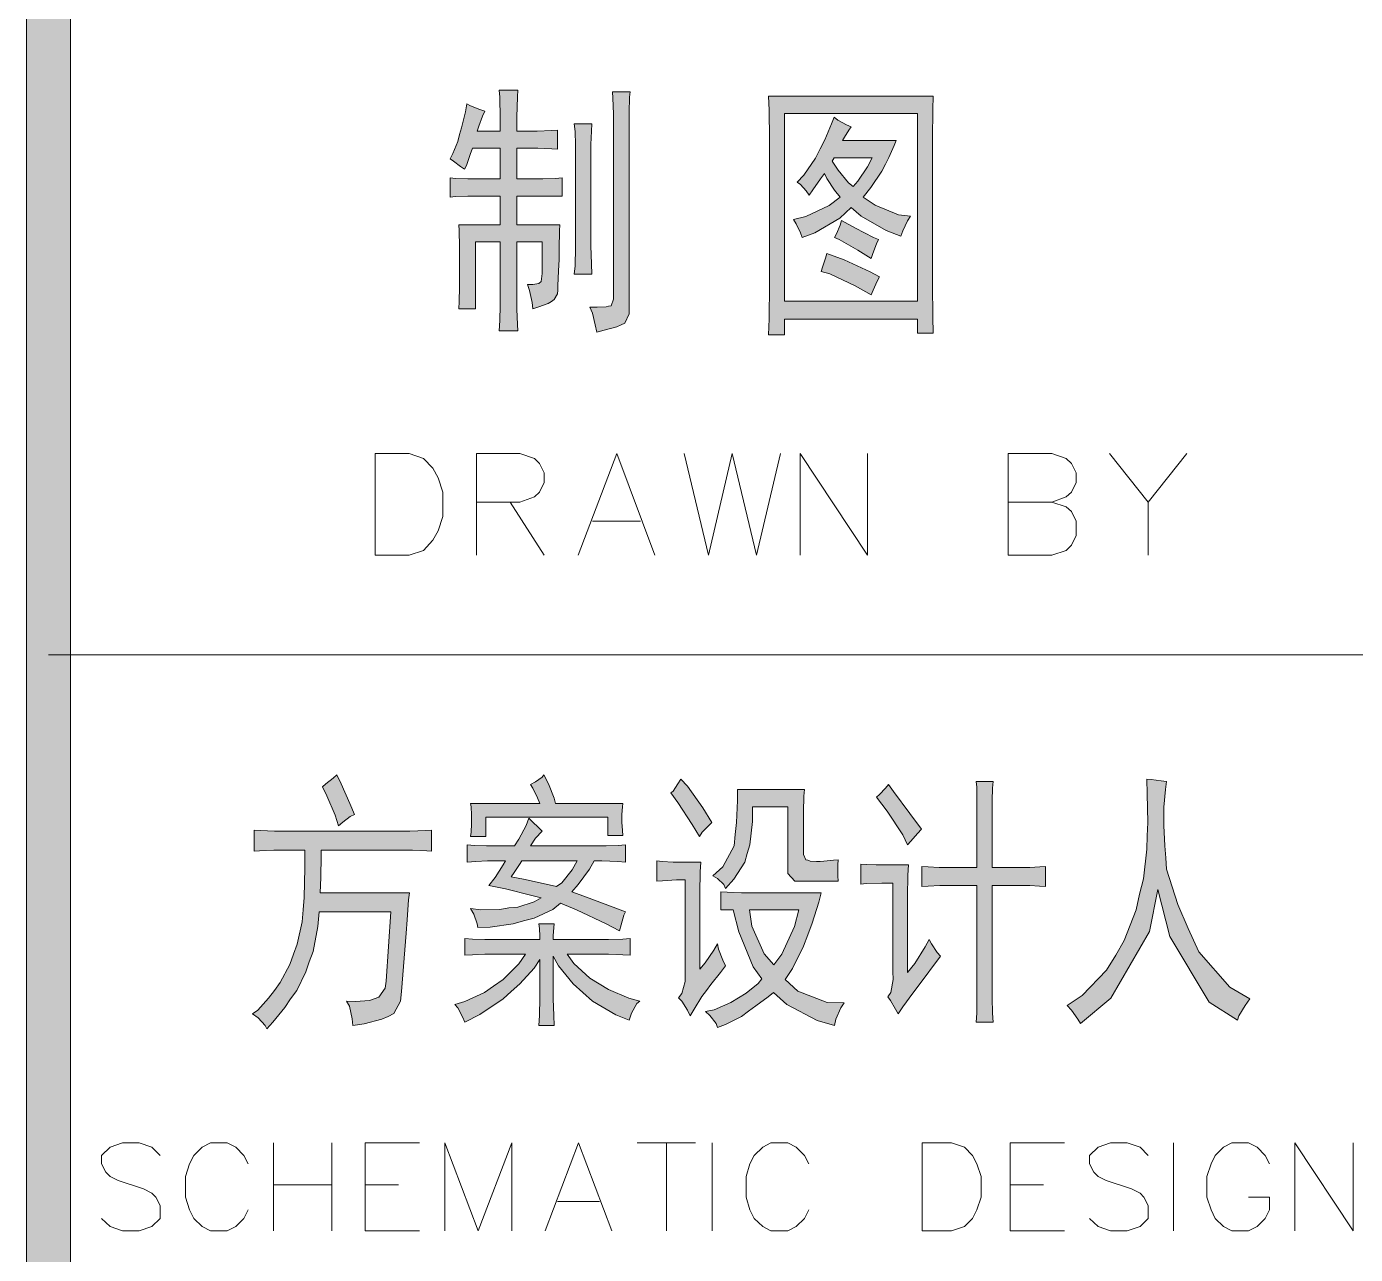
# Model space of a CAD drawing. Header units: millimetres. Extents: x 568 to 3948041, y -25191 to 63890.
# Drawn here: x 3939001 to 3941116, y -8499 to -6546 of the extents above; entities that cross this region are included whole.
import ezdxf

# ---------------------------------------------------------------- set-up
doc = ezdxf.new("R2010")
doc.units = ezdxf.units.MM

msp = doc.modelspace()

# ---------------------------------------------------------------- hatches: boundary and pattern name
h = msp.add_hatch(color=0)
h.dxf.hatch_style = 2
h.paths.add_polyline_path([(3939071.1, -23691.5), (3939001.2, -23691.5), (3939001.2, 62389.8), (3939071.1, 62389.8)])
h = msp.add_hatch(color=0)
h.dxf.hatch_style = 2
h.paths.add_polyline_path([(3939730.6, -6679.9), (3939726.8, -6688.3), (3939720.7, -6704.2), (3939718.4, -6711.8), (3939754.9, -6711.8), (3939754.9, -6691.3), (3939754.1, -6657.9), (3939753.4, -6646.5), (3939783, -6646.5), (3939782.3, -6657.1), (3939781.5, -6689.8), (3939781.5, -6711.8), (3939800.5, -6711.8), (3939813.4, -6711.8), (3939836.2, -6711.1), (3939846.1, -6710.3), (3939846.1, -6740.7), (3939837, -6739.9), (3939814.9, -6739.2), (3939802, -6739.2), (3939781.5, -6739.2), (3939781.5, -6787.8), (3939813.4, -6787.8), (3939822.5, -6787.8), (3939843, -6787), (3939853.7, -6786.3), (3939853.7, -6815.1), (3939781.5, -6815.1), (3939781.5, -6860.7), (3939849.9, -6860.7), (3939849.1, -6870.6), (3939848.4, -6898.7), (3939848.4, -6916.2), (3939847.6, -6934.4), (3939846.8, -6958), (3939846.8, -6964.8), (3939846.1, -6970.9), (3939840.8, -6980), (3939836.2, -6983), (3939830.9, -6986.1), (3939816.4, -6991.4), (3939806.6, -6994.4), (3939805.8, -6984.6), (3939801.3, -6965.6), (3939798.2, -6955.7), (3939806.6, -6955.7), (3939816.4, -6954.2), (3939820.2, -6951.1), (3939821.8, -6938.2), (3939821.8, -6926.8), (3939821.8, -6888.1), (3939781.5, -6888.1), (3939781.5, -6980.8), (3939781.5, -6995.2), (3939782.3, -7019.5), (3939783, -7029.4), (3939753.4, -7029.4), (3939754.1, -7013.4), (3939754.9, -6989.1), (3939754.9, -6980.8), (3939754.9, -6888.1), (3939715.4, -6888.1), (3939715.4, -6994.4), (3939688.8, -6994.4), (3939689.6, -6983), (3939690.3, -6960.3), (3939690.3, -6948.9), (3939690.3, -6911.6), (3939690.3, -6895.7), (3939689.6, -6869.8), (3939688.8, -6860.7), (3939754.9, -6860.7), (3939754.9, -6815.1), (3939714.6, -6815.1), (3939703.2, -6815.1), (3939683.5, -6815.9), (3939675.1, -6816.7), (3939675.1, -6786.3), (3939683.5, -6787), (3939703.2, -6787.8), (3939714.6, -6787.8), (3939754.9, -6787.8), (3939754.9, -6739.2), (3939710.8, -6739.2), (3939707, -6749), (3939701, -6766.5), (3939697.9, -6772.6), (3939691.8, -6768), (3939680.5, -6759.7), (3939675.1, -6755.9), (3939679.7, -6747.5), (3939687.3, -6728.5), (3939690.3, -6717.1), (3939693.4, -6706.5), (3939699.4, -6681.4), (3939701.7, -6668.5), (3939707.8, -6671.5), (3939722.2, -6677.6)])
h = msp.add_hatch(color=0)
h.dxf.hatch_style = 2
h.paths.add_polyline_path([(3939961.6, -6649.5), (3939960.8, -6657.9), (3939960, -6682.2), (3939960, -6698.9), (3939960, -6990.6), (3939960, -7002.8), (3939953.2, -7017.2), (3939947.1, -7020.3), (3939940.3, -7023.3), (3939920.5, -7028.6), (3939908.4, -7031.7), (3939906.1, -7020.3), (3939901.5, -7001.3), (3939897.7, -6992.2), (3939909.1, -6992.2), (3939923.6, -6991.4), (3939927.4, -6990.6), (3939931.2, -6989.9), (3939935, -6979.2), (3939935, -6968.6), (3939935, -6698.9), (3939935, -6684.5), (3939934.2, -6659.4), (3939933.4, -6649.5)])
h = msp.add_hatch(color=0)
h.paths.add_polyline_path([(3940444, -6656.3), (3940443.2, -6677.6), (3940442.5, -6724), (3940442.5, -6749), (3940442.5, -6929.9), (3940442.5, -6956.5), (3940443.2, -7007.4), (3940444, -7033.2), (3940418.9, -7033.2), (3940418.9, -7011.2), (3940207, -7011.2), (3940207, -7036.2), (3940181.9, -7036.2), (3940182.6, -7010.4), (3940183.4, -6956.5), (3940183.4, -6928.3), (3940183.4, -6749), (3940183.4, -6724.7), (3940182.6, -6678.4), (3940181.9, -6656.3)])
h.paths.add_polyline_path([(3940418.9, -6982.3), (3940418.9, -6683.7), (3940207, -6683.7), (3940207, -6982.3)])
h = msp.add_hatch(color=0)
h.dxf.hatch_style = 2
h.paths.add_polyline_path([(3939900.8, -6700.4), (3939900, -6711.8), (3939899.3, -6733.1), (3939899.3, -6742.2), (3939899.3, -6882.8), (3939899.3, -6894.2), (3939900, -6923), (3939900.8, -6939.7), (3939872.7, -6939.7), (3939874.2, -6926.1), (3939874.9, -6897.2), (3939874.9, -6882.8), (3939874.9, -6742.2), (3939874.9, -6733.8), (3939874.2, -6712.6), (3939872.7, -6700.4)])
h = msp.add_hatch(color=0)
h.paths.add_polyline_path([(3940313.3, -6705), (3940309.5, -6710.3), (3940302.7, -6721.7), (3940299.6, -6727), (3940384.7, -6727), (3940381.7, -6734.6), (3940373.3, -6753.6), (3940368, -6764.2), (3940361.9, -6775.6), (3940344.5, -6801.5), (3940332.3, -6816.7), (3940351.3, -6829.6), (3940388.5, -6844.8), (3940407.5, -6847), (3940403, -6854.6), (3940395.4, -6870.6), (3940392.3, -6879), (3940368.8, -6869.8), (3940329.3, -6847), (3940313.3, -6833.4), (3940295.1, -6850.1), (3940255.6, -6873.6), (3940235.1, -6881.2), (3940232.8, -6873.6), (3940226, -6859.2), (3940221.4, -6852.4), (3940241.1, -6847.8), (3940278.4, -6830.3), (3940295.9, -6816.7), (3940286.7, -6806), (3940274.6, -6787), (3940270.8, -6779.4), (3940264.7, -6787.8), (3940252.5, -6805.3), (3940246.5, -6813.6), (3940241.9, -6806.8), (3940232.8, -6796.9), (3940227.5, -6793.1), (3940238.1, -6781.7), (3940256.3, -6755.1), (3940263.9, -6739.9), (3940271.5, -6725.5), (3940282.2, -6700.4), (3940286, -6689.8), (3940292.1, -6694.3), (3940305.7, -6701.9)])
h.paths.add_polyline_path([(3940282.9, -6759.7), (3940292.8, -6774.1), (3940308.8, -6793.9), (3940316.4, -6799.9), (3940324, -6791.6), (3940339.2, -6768.8), (3940346.8, -6754.4), (3940286, -6754.4)])
h = msp.add_hatch(color=0)
h.dxf.hatch_style = 2
h.paths.add_polyline_path([(3940298.1, -6853.9), (3940320.2, -6866), (3940349, -6881.2), (3940356.6, -6884.3), (3940353.6, -6891.1), (3940347.5, -6906.3), (3940345.2, -6914.7), (3940324, -6901), (3940294.3, -6884.3), (3940286.7, -6881.2), (3940289.8, -6875.2), (3940295.9, -6861.5)])
h = msp.add_hatch(color=0)
h.dxf.hatch_style = 2
h.paths.add_polyline_path([(3940274.6, -6906.3), (3940301.9, -6916.9), (3940343.7, -6935.9), (3940358.2, -6943.5), (3940354.4, -6950.4), (3940348.3, -6964.8), (3940345.2, -6972.4), (3940319.4, -6958), (3940279.1, -6939), (3940265.5, -6935.2), (3940267.7, -6928.3), (3940272.3, -6913.9)])
h = msp.add_hatch(color=0)
h.dxf.hatch_style = 2
h.paths.add_polyline_path([(3939497.4, -7817.2), (3939492, -7800.5), (3939479.1, -7769.4), (3939472.3, -7754.9), (3939477.6, -7750.4), (3939489, -7741.3), (3939495.1, -7736), (3939501.9, -7750.4), (3939515.6, -7781.5), (3939523.2, -7799), (3939516.3, -7802.1), (3939504.2, -7811.2)])
h = msp.add_hatch(color=0)
h.dxf.hatch_style = 2
h.paths.add_polyline_path([(3939824, -7736), (3939831.6, -7750.4), (3939840.8, -7773.2), (3939843, -7781.5), (3939950.2, -7781.5), (3939949.4, -7786.9), (3939948.6, -7799), (3939948.6, -7805.1), (3939948.6, -7811.2), (3939949.4, -7824.8), (3939950.2, -7832.4), (3939925.9, -7832.4), (3939925.9, -7803.6), (3939732.1, -7803.6), (3939732.1, -7834), (3939707.8, -7834), (3939708.6, -7827.1), (3939709.3, -7814.2), (3939709.3, -7807.4), (3939709.3, -7799.8), (3939708.6, -7786.9), (3939707.8, -7781.5), (3939818, -7781.5), (3939814.2, -7772.4), (3939806.6, -7757.2), (3939802.8, -7751.2), (3939811.1, -7747.4), (3939821.8, -7739.8)])
h = msp.add_hatch(color=0)
h.dxf.hatch_style = 2
h.paths.add_polyline_path([(3940042.1, -7742.8), (3940052.7, -7754.2), (3940077, -7788.4), (3940091.5, -7811.9), (3940086.9, -7816.5), (3940076.3, -7827.1), (3940071.7, -7834), (3940060.3, -7815), (3940037.5, -7780), (3940026.1, -7764.8), (3940029.9, -7761.8), (3940037.5, -7750.4)])
h = msp.add_hatch(color=0)
h.dxf.hatch_style = 2
h.paths.add_polyline_path([(3940235.1, -7905.4), (3940223.7, -7905.4), (3940212.3, -7893.2), (3940212.3, -7881.8), (3940212.3, -7786.9), (3940156.1, -7786.9), (3940156.1, -7810.4), (3940152.3, -7847.6), (3940147.7, -7861.3), (3940143.9, -7875), (3940126.4, -7902.3), (3940113.5, -7916.8), (3940110.5, -7910.7), (3940100.6, -7900.8), (3940093, -7897), (3940109, -7882.6), (3940127.2, -7849.2), (3940128.7, -7830.9), (3940131, -7811.9), (3940132.5, -7777), (3940132.5, -7759.5), (3940238.9, -7759.5), (3940238.1, -7770.1), (3940237.3, -7795.2), (3940237.3, -7810.4), (3940237.3, -7856), (3940237.3, -7862.8), (3940241.1, -7871.2), (3940244.2, -7872), (3940248, -7873.5), (3940257.9, -7874.2), (3940263.9, -7874.2), (3940270, -7873.5), (3940285.2, -7872), (3940292.8, -7871.2), (3940292.1, -7879.5), (3940292.1, -7897), (3940292.8, -7905.4)])
h = msp.add_hatch(color=0)
h.dxf.hatch_style = 2
h.paths.add_polyline_path([(3940372.6, -7751.2), (3940380.9, -7762.5), (3940406.8, -7797.5), (3940425, -7822.6), (3940418.9, -7829.4), (3940408.3, -7841.6), (3940403, -7847.6), (3940395.4, -7831.7), (3940370.3, -7793.7), (3940353.6, -7771.7), (3940358.2, -7767.1), (3940368, -7757.2)])
h = msp.add_hatch(color=0)
h.dxf.hatch_style = 2
h.paths.add_polyline_path([(3940513.1, -7883.3), (3940513.1, -7799), (3940513.1, -7781.5), (3940513.1, -7755.7), (3940512.4, -7746.6), (3940539, -7746.6), (3940538.2, -7757.2), (3940537.5, -7777), (3940537.5, -7785.3), (3940537.5, -7883.3), (3940589.9, -7883.3), (3940597.5, -7883.3), (3940613.4, -7882.6), (3940622.5, -7881.8), (3940622.5, -7913.7), (3940612.7, -7913), (3940597.5, -7912.2), (3940590.6, -7912.2), (3940537.5, -7912.2), (3940537.5, -8080.9), (3940537.5, -8090.8), (3940538.2, -8115.1), (3940539, -8129.5), (3940512.4, -8129.5), (3940513.1, -8115.1), (3940513.1, -8091.5), (3940513.1, -8082.4), (3940513.1, -7912.2), (3940463.8, -7912.2), (3940454.6, -7912.2), (3940435.6, -7913), (3940425.8, -7913.7), (3940425.8, -7881.8), (3940435.6, -7882.6), (3940453.1, -7883.3), (3940461.5, -7883.3)])
h = msp.add_hatch(color=0)
h.dxf.hatch_style = 2
h.paths.add_polyline_path([(3940656.7, -8102.9), (3940681, -8087), (3940719.8, -8046.7), (3940734.2, -8023.1), (3940747.9, -7999.6), (3940766.9, -7951), (3940772.2, -7925.9), (3940778.3, -7901.6), (3940783.6, -7854.5), (3940784.4, -7833.2), (3940785.1, -7811.9), (3940784.4, -7766.3), (3940783.6, -7742.8), (3940790.4, -7743.6), (3940806.4, -7745.8), (3940814.8, -7746.6), (3940813.2, -7759.5), (3940811, -7787.6), (3940811, -7802.1), (3940811, -7816.5), (3940812.5, -7849.2), (3940814, -7868.2), (3940814.8, -7886.4), (3940833, -7942.6), (3940849.7, -7980.6), (3940866.4, -8017.8), (3940915.8, -8074), (3940947.7, -8092.3), (3940940.1, -8102.9), (3940930.2, -8119.6), (3940928, -8126.5), (3940883.1, -8097.6), (3940820.1, -7993.5), (3940801.1, -7918.3), (3940788.2, -7985.2), (3940726.6, -8091.5), (3940678, -8131.8), (3940674.2, -8124.9), (3940663.6, -8110.5)])
h = msp.add_hatch(color=0)
h.paths.add_polyline_path([(3939821.8, -7825.6), (3939811.1, -7837), (3939802.8, -7849.2), (3939916, -7849.2), (3939923.6, -7849.2), (3939942.6, -7848.4), (3939954, -7847.6), (3939954, -7875), (3939941.8, -7874.2), (3939916.7, -7872.7), (3939904.6, -7872.7), (3939897, -7886.4), (3939878.7, -7910.7), (3939868.9, -7922.1), (3939887.9, -7928.9), (3939930.4, -7944.9), (3939954, -7954), (3939951.7, -7959.3), (3939947.1, -7974.5), (3939944.8, -7984.4), (3939923.6, -7973), (3939876.5, -7951), (3939850.6, -7940.3), (3939838.5, -7950.2), (3939808.9, -7963.9), (3939792.1, -7968.4), (3939775.4, -7973), (3939739, -7978.3), (3939719.2, -7979.1), (3939718.4, -7973), (3939713.1, -7957.8), (3939707.8, -7948.7), (3939723.8, -7951), (3939754.1, -7950.2), (3939768.6, -7947.9), (3939783, -7946.4), (3939808.9, -7938), (3939820.2, -7932), (3939805.1, -7928.2), (3939763.3, -7917.5), (3939736.7, -7912.2), (3939746.6, -7899.3), (3939759.5, -7879.5), (3939763.3, -7872.7), (3939739.7, -7872.7), (3939734.4, -7872.7), (3939716.2, -7874.2), (3939702.5, -7875), (3939702.5, -7847.6), (3939713.9, -7848.4), (3939732.9, -7849.2), (3939739.7, -7849.2), (3939777.7, -7849.2), (3939784.5, -7838.5), (3939795.9, -7816.5), (3939800.5, -7805.1)])
h.paths.add_polyline_path([(3939772.4, -7898.5), (3939792.1, -7902.3), (3939827.8, -7909.9), (3939844.6, -7913.7), (3939852.9, -7907.7), (3939869.6, -7887.1), (3939877.2, -7872.7), (3939789.1, -7872.7), (3939785.3, -7878.8), (3939776.9, -7891.7)])
h = msp.add_hatch(color=0)
h.dxf.hatch_style = 2
h.paths.add_polyline_path([(3939363.6, -7824.1), (3939373.5, -7824.8), (3939395.5, -7825.6), (3939407.7, -7825.6), (3939596.1, -7825.6), (3939611.3, -7825.6), (3939636.4, -7824.8), (3939645.5, -7824.1), (3939645.5, -7857.5), (3939637.9, -7856.8), (3939615.1, -7856), (3939599.9, -7856), (3939470, -7856), (3939470, -7865.1), (3939469.2, -7899.3), (3939468.5, -7923.6), (3939610.6, -7923.6), (3939609, -7935), (3939606.8, -7966.9), (3939605.2, -7988.2), (3939597.6, -8080.9), (3939596.1, -8096.1), (3939585.5, -8115.8), (3939576.4, -8120.4), (3939566.5, -8124.9), (3939538.4, -8132.5), (3939520.1, -8134.8), (3939519.4, -8124.2), (3939514.8, -8104.4), (3939510.3, -8096.1), (3939524.7, -8096.8), (3939546.7, -8095.3), (3939554.3, -8092.3), (3939561.9, -8090), (3939571.8, -8075.6), (3939573.3, -8064.2), (3939580.9, -7954), (3939467, -7954), (3939464.7, -7977.6), (3939457.1, -8017.1), (3939451, -8033.8), (3939445.7, -8049.7), (3939431.3, -8079.4), (3939421.4, -8092.3), (3939412.3, -8106), (3939393.3, -8129.5), (3939383.4, -8140.1), (3939381.1, -8134.8), (3939369.7, -8122.7), (3939360.6, -8116.6), (3939369, -8110.5), (3939386.4, -8091.5), (3939395.5, -8079.4), (3939404.7, -8066.4), (3939419.9, -8037.6), (3939425.9, -8021.6), (3939432, -8005.7), (3939439.6, -7970), (3939441.1, -7951), (3939442.7, -7931.2), (3939444.2, -7884.1), (3939444.2, -7856), (3939409.2, -7856), (3939394.8, -7856), (3939372, -7856.8), (3939363.6, -7857.5)])
h = msp.add_hatch(color=0)
h.dxf.hatch_style = 2
h.paths.add_polyline_path([(3940074, -7875), (3940073.2, -7890.2), (3940072.5, -7923.6), (3940072.5, -7942.6), (3940072.5, -8045.2), (3940080.8, -8035.3), (3940094.5, -8014.8), (3940100.6, -8004.9), (3940102.1, -8013.3), (3940109, -8030.7), (3940113.5, -8039.9), (3940105.2, -8050.5), (3940090, -8069.5), (3940083.1, -8079.4), (3940075.5, -8088.5), (3940063.4, -8109), (3940057.3, -8119.6), (3940052.7, -8110.5), (3940043.6, -8096.1), (3940038.3, -8090.8), (3940043.6, -8083.9), (3940048.9, -8064.9), (3940048.9, -8052), (3940048.9, -7903.1), (3940035.3, -7903.1), (3940013.2, -7904.6), (3940004.1, -7905.4), (3940004.1, -7872.7), (3940012.5, -7874.2), (3940029.9, -7875), (3940038.3, -7875)])
h = msp.add_hatch(color=0)
h.dxf.hatch_style = 2
h.paths.add_polyline_path([(3940404.5, -7879.5), (3940403.7, -7895.5), (3940403, -7929.7), (3940403, -7947.2), (3940403, -8050.5), (3940414.4, -8036.1), (3940431.1, -8009.5), (3940437.2, -7998.1), (3940441, -8004.9), (3940450.1, -8018.6), (3940455.4, -8024.7), (3940419.7, -8072.5), (3940411.3, -8083.2), (3940395.4, -8105.2), (3940387.8, -8116.6), (3940384, -8109), (3940375.6, -8095.3), (3940371.8, -8089.2), (3940376.4, -8082.4), (3940380.2, -8061.9), (3940379.4, -8049), (3940379.4, -7908.4), (3940361.9, -7908.4), (3940336.9, -7909.2), (3940328.5, -7909.9), (3940328.5, -7878), (3940338.4, -7878.8), (3940352.8, -7879.5), (3940356.6, -7879.5)])
h = msp.add_hatch(color=0)
h.paths.add_polyline_path([(3940105.9, -7922.1), (3940115.8, -7922.9), (3940138.6, -7923.6), (3940151.5, -7923.6), (3940265.5, -7923.6), (3940261.7, -7938.8), (3940251, -7972.2), (3940244.2, -7990.5), (3940237.3, -8008.7), (3940219.9, -8044.4), (3940208.5, -8061.9), (3940228.2, -8080.1), (3940275.3, -8098.4), (3940301.9, -8099.1), (3940296.6, -8106.7), (3940289, -8124.9), (3940286.7, -8134.8), (3940259.4, -8127.2), (3940210.8, -8101.4), (3940189.5, -8082.4), (3940181.1, -8089.2), (3940161.4, -8103.7), (3940150, -8112), (3940138.6, -8120.4), (3940113.5, -8133.3), (3940100.6, -8137.9), (3940098.3, -8131.8), (3940088.4, -8118.9), (3940081.6, -8112.8), (3940095.3, -8109.8), (3940121.9, -8098.4), (3940134, -8090.8), (3940146.2, -8083.2), (3940165.2, -8068), (3940171.3, -8060.4), (3940157.6, -8041.4), (3940134.8, -7985.9), (3940125.7, -7951), (3940105.9, -7951)])
h.paths.add_polyline_path([(3940190.2, -8038.3), (3940203.2, -8021.6), (3940222.9, -7977.6), (3940229.8, -7951), (3940151.5, -7951), (3940155.3, -7976.8), (3940175.1, -8020.9)])
h = msp.add_hatch(color=0)
h.dxf.hatch_style = 2
h.paths.add_polyline_path([(3939818, -7998.1), (3939818, -7992.8), (3939817.2, -7980.6), (3939816.4, -7973), (3939840.8, -7973), (3939840, -7979.1), (3939839.2, -7992), (3939839.2, -7998.1), (3939916, -7998.1), (3939927.4, -7998.1), (3939950.2, -7997.3), (3939961.6, -7996.6), (3939961.6, -8023.1), (3939950.2, -8022.4), (3939927.4, -8021.6), (3939916, -8021.6), (3939861.3, -8021.6), (3939871.9, -8036.1), (3939897.7, -8059.6), (3939912.2, -8068.7), (3939927.4, -8077.8), (3939959.3, -8091.5), (3939976.8, -8096.1), (3939972.2, -8099.9), (3939963.8, -8115.1), (3939960, -8126.5), (3939938.8, -8118.1), (3939901.5, -8096.1), (3939886.3, -8082.4), (3939871.1, -8068.7), (3939847.6, -8039.9), (3939839.2, -8024.7), (3939839.2, -8082.4), (3939839.2, -8092.3), (3939840, -8118.9), (3939840.8, -8134.8), (3939816.4, -8134.8), (3939817.2, -8118.9), (3939818, -8090.8), (3939818, -8079.4), (3939818, -8030), (3939808.9, -8043.7), (3939786.1, -8068.7), (3939772.4, -8080.9), (3939759.5, -8092.3), (3939722.2, -8117.4), (3939698.7, -8129.5), (3939694.9, -8121.2), (3939687.3, -8106.7), (3939682.7, -8101.4), (3939698.7, -8096.8), (3939729.8, -8082.4), (3939744.3, -8072.5), (3939759.5, -8061.9), (3939784.5, -8036.8), (3939795.2, -8021.6), (3939738.2, -8021.6), (3939730.6, -8021.6), (3939710.8, -8022.4), (3939698.7, -8023.1), (3939698.7, -7996.6), (3939710.8, -7997.3), (3939730.6, -7998.1), (3939738.2, -7998.1)])

# ---------------------------------------------------------------- linework, layer by layer
at = {"color": 0, "lineweight": 0}
for points in [[(3939071.1, -23691.5), (3939001.2, -23691.5), (3939001.2, 62389.8), (3939071.1, 62389.8)], [(3939730.6, -6679.9), (3939726.8, -6688.3), (3939720.7, -6704.2), (3939718.4, -6711.8), (3939754.9, -6711.8), (3939754.9, -6691.3), (3939754.1, -6657.9), (3939753.4, -6646.5), (3939783, -6646.5), (3939782.3, -6657.1), (3939781.5, -6689.8), (3939781.5, -6711.8), (3939800.5, -6711.8), (3939813.4, -6711.8), (3939836.2, -6711.1), (3939846.1, -6710.3), (3939846.1, -6740.7), (3939837, -6739.9), (3939814.9, -6739.2), (3939802, -6739.2), (3939781.5, -6739.2), (3939781.5, -6787.8), (3939813.4, -6787.8), (3939822.5, -6787.8), (3939843, -6787), (3939853.7, -6786.3), (3939853.7, -6815.1), (3939781.5, -6815.1), (3939781.5, -6860.7), (3939849.9, -6860.7), (3939849.1, -6870.6), (3939848.4, -6898.7), (3939848.4, -6916.2), (3939847.6, -6934.4), (3939846.8, -6958), (3939846.8, -6964.8), (3939846.1, -6970.9), (3939840.8, -6980), (3939836.2, -6983), (3939830.9, -6986.1), (3939816.4, -6991.4), (3939806.6, -6994.4), (3939805.8, -6984.6), (3939801.3, -6965.6), (3939798.2, -6955.7), (3939806.6, -6955.7), (3939816.4, -6954.2), (3939820.2, -6951.1), (3939821.8, -6938.2), (3939821.8, -6926.8), (3939821.8, -6888.1), (3939781.5, -6888.1), (3939781.5, -6980.8), (3939781.5, -6995.2), (3939782.3, -7019.5), (3939783, -7029.4), (3939753.4, -7029.4), (3939754.1, -7013.4), (3939754.9, -6989.1), (3939754.9, -6980.8), (3939754.9, -6888.1), (3939715.4, -6888.1), (3939715.4, -6994.4), (3939688.8, -6994.4), (3939689.6, -6983), (3939690.3, -6960.3), (3939690.3, -6948.9), (3939690.3, -6911.6), (3939690.3, -6895.7), (3939689.6, -6869.8), (3939688.8, -6860.7), (3939754.9, -6860.7), (3939754.9, -6815.1), (3939714.6, -6815.1), (3939703.2, -6815.1), (3939683.5, -6815.9), (3939675.1, -6816.7), (3939675.1, -6786.3), (3939683.5, -6787), (3939703.2, -6787.8), (3939714.6, -6787.8), (3939754.9, -6787.8), (3939754.9, -6739.2), (3939710.8, -6739.2), (3939707, -6749), (3939701, -6766.5), (3939697.9, -6772.6), (3939691.8, -6768), (3939680.5, -6759.7), (3939675.1, -6755.9), (3939679.7, -6747.5), (3939687.3, -6728.5), (3939690.3, -6717.1), (3939693.4, -6706.5), (3939699.4, -6681.4), (3939701.7, -6668.5), (3939707.8, -6671.5), (3939722.2, -6677.6)], [(3939961.6, -6649.5), (3939960.8, -6657.9), (3939960, -6682.2), (3939960, -6698.9), (3939960, -6990.6), (3939960, -7002.8), (3939953.2, -7017.2), (3939947.1, -7020.3), (3939940.3, -7023.3), (3939920.5, -7028.6), (3939908.4, -7031.7), (3939906.1, -7020.3), (3939901.5, -7001.3), (3939897.7, -6992.2), (3939909.1, -6992.2), (3939923.6, -6991.4), (3939927.4, -6990.6), (3939931.2, -6989.9), (3939935, -6979.2), (3939935, -6968.6), (3939935, -6698.9), (3939935, -6684.5), (3939934.2, -6659.4), (3939933.4, -6649.5)], [(3940444, -6656.3), (3940443.2, -6677.6), (3940442.5, -6724), (3940442.5, -6749), (3940442.5, -6929.9), (3940442.5, -6956.5), (3940443.2, -7007.4), (3940444, -7033.2), (3940418.9, -7033.2), (3940418.9, -7011.2), (3940207, -7011.2), (3940207, -7036.2), (3940181.9, -7036.2), (3940182.6, -7010.4), (3940183.4, -6956.5), (3940183.4, -6928.3), (3940183.4, -6749), (3940183.4, -6724.7), (3940182.6, -6678.4), (3940181.9, -6656.3)], [(3939900.8, -6700.4), (3939900, -6711.8), (3939899.3, -6733.1), (3939899.3, -6742.2), (3939899.3, -6882.8), (3939899.3, -6894.2), (3939900, -6923), (3939900.8, -6939.7), (3939872.7, -6939.7), (3939874.2, -6926.1), (3939874.9, -6897.2), (3939874.9, -6882.8), (3939874.9, -6742.2), (3939874.9, -6733.8), (3939874.2, -6712.6), (3939872.7, -6700.4)], [(3940418.9, -6982.3), (3940418.9, -6683.7), (3940207, -6683.7), (3940207, -6982.3)], [(3940313.3, -6705), (3940309.5, -6710.3), (3940302.7, -6721.7), (3940299.6, -6727), (3940384.7, -6727), (3940381.7, -6734.6), (3940373.3, -6753.6), (3940368, -6764.2), (3940361.9, -6775.6), (3940344.5, -6801.5), (3940332.3, -6816.7), (3940351.3, -6829.6), (3940388.5, -6844.8), (3940407.5, -6847), (3940403, -6854.6), (3940395.4, -6870.6), (3940392.3, -6879), (3940368.8, -6869.8), (3940329.3, -6847), (3940313.3, -6833.4), (3940295.1, -6850.1), (3940255.6, -6873.6), (3940235.1, -6881.2), (3940232.8, -6873.6), (3940226, -6859.2), (3940221.4, -6852.4), (3940241.1, -6847.8), (3940278.4, -6830.3), (3940295.9, -6816.7), (3940286.7, -6806), (3940274.6, -6787), (3940270.8, -6779.4), (3940264.7, -6787.8), (3940252.5, -6805.3), (3940246.5, -6813.6), (3940241.9, -6806.8), (3940232.8, -6796.9), (3940227.5, -6793.1), (3940238.1, -6781.7), (3940256.3, -6755.1), (3940263.9, -6739.9), (3940271.5, -6725.5), (3940282.2, -6700.4), (3940286, -6689.8), (3940292.1, -6694.3), (3940305.7, -6701.9)], [(3940282.9, -6759.7), (3940292.8, -6774.1), (3940308.8, -6793.9), (3940316.4, -6799.9), (3940324, -6791.6), (3940339.2, -6768.8), (3940346.8, -6754.4), (3940286, -6754.4)], [(3940298.1, -6853.9), (3940320.2, -6866), (3940349, -6881.2), (3940356.6, -6884.3), (3940353.6, -6891.1), (3940347.5, -6906.3), (3940345.2, -6914.7), (3940324, -6901), (3940294.3, -6884.3), (3940286.7, -6881.2), (3940289.8, -6875.2), (3940295.9, -6861.5)], [(3940274.6, -6906.3), (3940301.9, -6916.9), (3940343.7, -6935.9), (3940358.2, -6943.5), (3940354.4, -6950.4), (3940348.3, -6964.8), (3940345.2, -6972.4), (3940319.4, -6958), (3940279.1, -6939), (3940265.5, -6935.2), (3940267.7, -6928.3), (3940272.3, -6913.9)], [(3939555.9, -7386.5), (3939555.9, -7224.6), (3939609.8, -7224.6), (3939632.6, -7233), (3939647.8, -7248.2), (3939656.1, -7263.4), (3939663.7, -7286.2), (3939663.7, -7324.9), (3939656.1, -7347.7), (3939647.8, -7362.9), (3939632.6, -7378.9), (3939609.8, -7386.5)], [(3939497.4, -7817.2), (3939492, -7800.5), (3939479.1, -7769.4), (3939472.3, -7754.9), (3939477.6, -7750.4), (3939489, -7741.3), (3939495.1, -7736), (3939501.9, -7750.4), (3939515.6, -7781.5), (3939523.2, -7799), (3939516.3, -7802.1), (3939504.2, -7811.2)], [(3939824, -7736), (3939831.6, -7750.4), (3939840.8, -7773.2), (3939843, -7781.5), (3939950.2, -7781.5), (3939949.4, -7786.9), (3939948.6, -7799), (3939948.6, -7805.1), (3939948.6, -7811.2), (3939949.4, -7824.8), (3939950.2, -7832.4), (3939925.9, -7832.4), (3939925.9, -7803.6), (3939732.1, -7803.6), (3939732.1, -7834), (3939707.8, -7834), (3939708.6, -7827.1), (3939709.3, -7814.2), (3939709.3, -7807.4), (3939709.3, -7799.8), (3939708.6, -7786.9), (3939707.8, -7781.5), (3939818, -7781.5), (3939814.2, -7772.4), (3939806.6, -7757.2), (3939802.8, -7751.2), (3939811.1, -7747.4), (3939821.8, -7739.8)], [(3940042.1, -7742.8), (3940052.7, -7754.2), (3940077, -7788.4), (3940091.5, -7811.9), (3940086.9, -7816.5), (3940076.3, -7827.1), (3940071.7, -7834), (3940060.3, -7815), (3940037.5, -7780), (3940026.1, -7764.8), (3940029.9, -7761.8), (3940037.5, -7750.4)], [(3940235.1, -7905.4), (3940223.7, -7905.4), (3940212.3, -7893.2), (3940212.3, -7881.8), (3940212.3, -7786.9), (3940156.1, -7786.9), (3940156.1, -7810.4), (3940152.3, -7847.6), (3940147.7, -7861.3), (3940143.9, -7875), (3940126.4, -7902.3), (3940113.5, -7916.8), (3940110.5, -7910.7), (3940100.6, -7900.8), (3940093, -7897), (3940109, -7882.6), (3940127.2, -7849.2), (3940128.7, -7830.9), (3940131, -7811.9), (3940132.5, -7777), (3940132.5, -7759.5), (3940238.9, -7759.5), (3940238.1, -7770.1), (3940237.3, -7795.2), (3940237.3, -7810.4), (3940237.3, -7856), (3940237.3, -7862.8), (3940241.1, -7871.2), (3940244.2, -7872), (3940248, -7873.5), (3940257.9, -7874.2), (3940263.9, -7874.2), (3940270, -7873.5), (3940285.2, -7872), (3940292.8, -7871.2), (3940292.1, -7879.5), (3940292.1, -7897), (3940292.8, -7905.4)], [(3940372.6, -7751.2), (3940380.9, -7762.5), (3940406.8, -7797.5), (3940425, -7822.6), (3940418.9, -7829.4), (3940408.3, -7841.6), (3940403, -7847.6), (3940395.4, -7831.7), (3940370.3, -7793.7), (3940353.6, -7771.7), (3940358.2, -7767.1), (3940368, -7757.2)], [(3940513.1, -7883.3), (3940513.1, -7799), (3940513.1, -7781.5), (3940513.1, -7755.7), (3940512.4, -7746.6), (3940539, -7746.6), (3940538.2, -7757.2), (3940537.5, -7777), (3940537.5, -7785.3), (3940537.5, -7883.3), (3940589.9, -7883.3), (3940597.5, -7883.3), (3940613.4, -7882.6), (3940622.5, -7881.8), (3940622.5, -7913.7), (3940612.7, -7913), (3940597.5, -7912.2), (3940590.6, -7912.2), (3940537.5, -7912.2), (3940537.5, -8080.9), (3940537.5, -8090.8), (3940538.2, -8115.1), (3940539, -8129.5), (3940512.4, -8129.5), (3940513.1, -8115.1), (3940513.1, -8091.5), (3940513.1, -8082.4), (3940513.1, -7912.2), (3940463.8, -7912.2), (3940454.6, -7912.2), (3940435.6, -7913), (3940425.8, -7913.7), (3940425.8, -7881.8), (3940435.6, -7882.6), (3940453.1, -7883.3), (3940461.5, -7883.3)], [(3940656.7, -8102.9), (3940681, -8087), (3940719.8, -8046.7), (3940734.2, -8023.1), (3940747.9, -7999.6), (3940766.9, -7951), (3940772.2, -7925.9), (3940778.3, -7901.6), (3940783.6, -7854.5), (3940784.4, -7833.2), (3940785.1, -7811.9), (3940784.4, -7766.3), (3940783.6, -7742.8), (3940790.4, -7743.6), (3940806.4, -7745.8), (3940814.8, -7746.6), (3940813.2, -7759.5), (3940811, -7787.6), (3940811, -7802.1), (3940811, -7816.5), (3940812.5, -7849.2), (3940814, -7868.2), (3940814.8, -7886.4), (3940833, -7942.6), (3940849.7, -7980.6), (3940866.4, -8017.8), (3940915.8, -8074), (3940947.7, -8092.3), (3940940.1, -8102.9), (3940930.2, -8119.6), (3940928, -8126.5), (3940883.1, -8097.6), (3940820.1, -7993.5), (3940801.1, -7918.3), (3940788.2, -7985.2), (3940726.6, -8091.5), (3940678, -8131.8), (3940674.2, -8124.9), (3940663.6, -8110.5)], [(3939821.8, -7825.6), (3939811.1, -7837), (3939802.8, -7849.2), (3939916, -7849.2), (3939923.6, -7849.2), (3939942.6, -7848.4), (3939954, -7847.6), (3939954, -7875), (3939941.8, -7874.2), (3939916.7, -7872.7), (3939904.6, -7872.7), (3939897, -7886.4), (3939878.7, -7910.7), (3939868.9, -7922.1), (3939887.9, -7928.9), (3939930.4, -7944.9), (3939954, -7954), (3939951.7, -7959.3), (3939947.1, -7974.5), (3939944.8, -7984.4), (3939923.6, -7973), (3939876.5, -7951), (3939850.6, -7940.3), (3939838.5, -7950.2), (3939808.9, -7963.9), (3939792.1, -7968.4), (3939775.4, -7973), (3939739, -7978.3), (3939719.2, -7979.1), (3939718.4, -7973), (3939713.1, -7957.8), (3939707.8, -7948.7), (3939723.8, -7951), (3939754.1, -7950.2), (3939768.6, -7947.9), (3939783, -7946.4), (3939808.9, -7938), (3939820.2, -7932), (3939805.1, -7928.2), (3939763.3, -7917.5), (3939736.7, -7912.2), (3939746.6, -7899.3), (3939759.5, -7879.5), (3939763.3, -7872.7), (3939739.7, -7872.7), (3939734.4, -7872.7), (3939716.2, -7874.2), (3939702.5, -7875), (3939702.5, -7847.6), (3939713.9, -7848.4), (3939732.9, -7849.2), (3939739.7, -7849.2), (3939777.7, -7849.2), (3939784.5, -7838.5), (3939795.9, -7816.5), (3939800.5, -7805.1)], [(3939363.6, -7824.1), (3939373.5, -7824.8), (3939395.5, -7825.6), (3939407.7, -7825.6), (3939596.1, -7825.6), (3939611.3, -7825.6), (3939636.4, -7824.8), (3939645.5, -7824.1), (3939645.5, -7857.5), (3939637.9, -7856.8), (3939615.1, -7856), (3939599.9, -7856), (3939470, -7856), (3939470, -7865.1), (3939469.2, -7899.3), (3939468.5, -7923.6), (3939610.6, -7923.6), (3939609, -7935), (3939606.8, -7966.9), (3939605.2, -7988.2), (3939597.6, -8080.9), (3939596.1, -8096.1), (3939585.5, -8115.8), (3939576.4, -8120.4), (3939566.5, -8124.9), (3939538.4, -8132.5), (3939520.1, -8134.8), (3939519.4, -8124.2), (3939514.8, -8104.4), (3939510.3, -8096.1), (3939524.7, -8096.8), (3939546.7, -8095.3), (3939554.3, -8092.3), (3939561.9, -8090), (3939571.8, -8075.6), (3939573.3, -8064.2), (3939580.9, -7954), (3939467, -7954), (3939464.7, -7977.6), (3939457.1, -8017.1), (3939451, -8033.8), (3939445.7, -8049.7), (3939431.3, -8079.4), (3939421.4, -8092.3), (3939412.3, -8106), (3939393.3, -8129.5), (3939383.4, -8140.1), (3939381.1, -8134.8), (3939369.7, -8122.7), (3939360.6, -8116.6), (3939369, -8110.5), (3939386.4, -8091.5), (3939395.5, -8079.4), (3939404.7, -8066.4), (3939419.9, -8037.6), (3939425.9, -8021.6), (3939432, -8005.7), (3939439.6, -7970), (3939441.1, -7951), (3939442.7, -7931.2), (3939444.2, -7884.1), (3939444.2, -7856), (3939409.2, -7856), (3939394.8, -7856), (3939372, -7856.8), (3939363.6, -7857.5)], [(3939772.4, -7898.5), (3939792.1, -7902.3), (3939827.8, -7909.9), (3939844.6, -7913.7), (3939852.9, -7907.7), (3939869.6, -7887.1), (3939877.2, -7872.7), (3939789.1, -7872.7), (3939785.3, -7878.8), (3939776.9, -7891.7)], [(3940074, -7875), (3940073.2, -7890.2), (3940072.5, -7923.6), (3940072.5, -7942.6), (3940072.5, -8045.2), (3940080.8, -8035.3), (3940094.5, -8014.8), (3940100.6, -8004.9), (3940102.1, -8013.3), (3940109, -8030.7), (3940113.5, -8039.9), (3940105.2, -8050.5), (3940090, -8069.5), (3940083.1, -8079.4), (3940075.5, -8088.5), (3940063.4, -8109), (3940057.3, -8119.6), (3940052.7, -8110.5), (3940043.6, -8096.1), (3940038.3, -8090.8), (3940043.6, -8083.9), (3940048.9, -8064.9), (3940048.9, -8052), (3940048.9, -7903.1), (3940035.3, -7903.1), (3940013.2, -7904.6), (3940004.1, -7905.4), (3940004.1, -7872.7), (3940012.5, -7874.2), (3940029.9, -7875), (3940038.3, -7875)], [(3940404.5, -7879.5), (3940403.7, -7895.5), (3940403, -7929.7), (3940403, -7947.2), (3940403, -8050.5), (3940414.4, -8036.1), (3940431.1, -8009.5), (3940437.2, -7998.1), (3940441, -8004.9), (3940450.1, -8018.6), (3940455.4, -8024.7), (3940419.7, -8072.5), (3940411.3, -8083.2), (3940395.4, -8105.2), (3940387.8, -8116.6), (3940384, -8109), (3940375.6, -8095.3), (3940371.8, -8089.2), (3940376.4, -8082.4), (3940380.2, -8061.9), (3940379.4, -8049), (3940379.4, -7908.4), (3940361.9, -7908.4), (3940336.9, -7909.2), (3940328.5, -7909.9), (3940328.5, -7878), (3940338.4, -7878.8), (3940352.8, -7879.5), (3940356.6, -7879.5)], [(3940105.9, -7922.1), (3940115.8, -7922.9), (3940138.6, -7923.6), (3940151.5, -7923.6), (3940265.5, -7923.6), (3940261.7, -7938.8), (3940251, -7972.2), (3940244.2, -7990.5), (3940237.3, -8008.7), (3940219.9, -8044.4), (3940208.5, -8061.9), (3940228.2, -8080.1), (3940275.3, -8098.4), (3940301.9, -8099.1), (3940296.6, -8106.7), (3940289, -8124.9), (3940286.7, -8134.8), (3940259.4, -8127.2), (3940210.8, -8101.4), (3940189.5, -8082.4), (3940181.1, -8089.2), (3940161.4, -8103.7), (3940150, -8112), (3940138.6, -8120.4), (3940113.5, -8133.3), (3940100.6, -8137.9), (3940098.3, -8131.8), (3940088.4, -8118.9), (3940081.6, -8112.8), (3940095.3, -8109.8), (3940121.9, -8098.4), (3940134, -8090.8), (3940146.2, -8083.2), (3940165.2, -8068), (3940171.3, -8060.4), (3940157.6, -8041.4), (3940134.8, -7985.9), (3940125.7, -7951), (3940105.9, -7951)], [(3940190.2, -8038.3), (3940203.2, -8021.6), (3940222.9, -7977.6), (3940229.8, -7951), (3940151.5, -7951), (3940155.3, -7976.8), (3940175.1, -8020.9)], [(3939818, -7998.1), (3939818, -7992.8), (3939817.2, -7980.6), (3939816.4, -7973), (3939840.8, -7973), (3939840, -7979.1), (3939839.2, -7992), (3939839.2, -7998.1), (3939916, -7998.1), (3939927.4, -7998.1), (3939950.2, -7997.3), (3939961.6, -7996.6), (3939961.6, -8023.1), (3939950.2, -8022.4), (3939927.4, -8021.6), (3939916, -8021.6), (3939861.3, -8021.6), (3939871.9, -8036.1), (3939897.7, -8059.6), (3939912.2, -8068.7), (3939927.4, -8077.8), (3939959.3, -8091.5), (3939976.8, -8096.1), (3939972.2, -8099.9), (3939963.8, -8115.1), (3939960, -8126.5), (3939938.8, -8118.1), (3939901.5, -8096.1), (3939886.3, -8082.4), (3939871.1, -8068.7), (3939847.6, -8039.9), (3939839.2, -8024.7), (3939839.2, -8082.4), (3939839.2, -8092.3), (3939840, -8118.9), (3939840.8, -8134.8), (3939816.4, -8134.8), (3939817.2, -8118.9), (3939818, -8090.8), (3939818, -8079.4), (3939818, -8030), (3939808.9, -8043.7), (3939786.1, -8068.7), (3939772.4, -8080.9), (3939759.5, -8092.3), (3939722.2, -8117.4), (3939698.7, -8129.5), (3939694.9, -8121.2), (3939687.3, -8106.7), (3939682.7, -8101.4), (3939698.7, -8096.8), (3939729.8, -8082.4), (3939744.3, -8072.5), (3939759.5, -8061.9), (3939784.5, -8036.8), (3939795.2, -8021.6), (3939738.2, -8021.6), (3939730.6, -8021.6), (3939710.8, -8022.4), (3939698.7, -8023.1), (3939698.7, -7996.6), (3939710.8, -7997.3), (3939730.6, -7998.1), (3939738.2, -7998.1)], [(3940426.5, -8461.5), (3940426.5, -8321.7), (3940472.9, -8321.7), (3940493.4, -8328.6), (3940506.3, -8341.5), (3940513.1, -8355.2), (3940520, -8374.9), (3940520, -8408.3), (3940513.1, -8428.1), (3940506.3, -8441.8), (3940493.4, -8454.7), (3940472.9, -8461.5)]]:
    msp.add_lwpolyline(points, close=True, dxfattribs=at)
for points in [[(3939716.9, -7386.5), (3939716.9, -7224.6), (3939786.1, -7224.6), (3939809.6, -7233), (3939817.2, -7240.6), (3939824.8, -7255.8), (3939824.8, -7271), (3939817.2, -7286.2), (3939809.6, -7293.8), (3939786.1, -7302.1), (3939716.9, -7302.1)], [(3939878.7, -7386.5), (3939940.3, -7224.6), (3940001.1, -7386.5)], [(3940047.4, -7224.6), (3940086.2, -7386.5), (3940124.1, -7224.6), (3940162.9, -7386.5), (3940200.9, -7224.6)], [(3940232, -7386.5), (3940232, -7224.6), (3940339.2, -7386.5), (3940339.2, -7224.6)], [(3940563.3, -7386.5), (3940563.3, -7224.6), (3940632.4, -7224.6), (3940655.2, -7233), (3940663.6, -7240.6), (3940671.2, -7255.8), (3940671.2, -7271), (3940663.6, -7286.2), (3940655.2, -7293.8), (3940632.4, -7302.1)], [(3940724.4, -7224.6), (3940785.9, -7302.1), (3940847.4, -7224.6)], [(3939770.9, -7302.1), (3939824.8, -7386.5)], [(3940563.3, -7302.1), (3940632.4, -7302.1), (3940655.2, -7309.7), (3940663.6, -7317.3), (3940671.2, -7332.5), (3940671.2, -7355.3), (3940663.6, -7370.5), (3940655.2, -7378.9), (3940632.4, -7386.5), (3940563.3, -7386.5)], [(3940785.9, -7302.1), (3940785.9, -7386.5)], [(3939901.5, -7332.5), (3939978.3, -7332.5)], [(3939036.2, -7545.3), (3946541, -7545.3)], [(3939214, -8341.5), (3939200.3, -8328.6), (3939180.5, -8321.7), (3939153.9, -8321.7), (3939134.2, -8328.6), (3939120.5, -8341.5), (3939120.5, -8355.2), (3939127.4, -8368.1), (3939134.2, -8374.9), (3939147.1, -8381.7), (3939187.4, -8394.7), (3939200.3, -8401.5), (3939207.1, -8408.3), (3939214, -8421.3), (3939214, -8441.8), (3939200.3, -8454.7), (3939180.5, -8461.5), (3939153.9, -8461.5), (3939134.2, -8454.7), (3939120.5, -8441.8)], [(3939353.8, -8355.2), (3939346.9, -8341.5), (3939334, -8328.6), (3939320.3, -8321.7), (3939293.7, -8321.7), (3939280.8, -8328.6), (3939267.1, -8341.5), (3939260.3, -8355.2), (3939254.2, -8374.9), (3939254.2, -8408.3), (3939260.3, -8428.1), (3939267.1, -8441.8), (3939280.8, -8454.7), (3939293.7, -8461.5), (3939320.3, -8461.5), (3939334, -8454.7), (3939346.9, -8441.8), (3939353.8, -8428.1)], [(3939394, -8461.5), (3939394, -8321.7)], [(3939486.7, -8321.7), (3939486.7, -8461.5)], [(3939539.9, -8461.5), (3939539.9, -8321.7), (3939626.5, -8321.7)], [(3939666.8, -8461.5), (3939666.8, -8321.7), (3939720, -8461.5), (3939773.1, -8321.7), (3939773.1, -8461.5)], [(3939826.3, -8461.5), (3939879.5, -8321.7), (3939932.7, -8461.5)], [(3939973, -8321.7), (3940065.6, -8321.7)], [(3940019.3, -8321.7), (3940019.3, -8461.5)], [(3940092.2, -8461.5), (3940092.2, -8321.7)], [(3940245.7, -8355.2), (3940238.9, -8341.5), (3940226, -8328.6), (3940212.3, -8321.7), (3940185.7, -8321.7), (3940172.8, -8328.6), (3940159.1, -8341.5), (3940152.3, -8355.2), (3940146.2, -8374.9), (3940146.2, -8408.3), (3940152.3, -8428.1), (3940159.1, -8441.8), (3940172.8, -8454.7), (3940185.7, -8461.5), (3940212.3, -8461.5), (3940226, -8454.7), (3940238.9, -8441.8), (3940245.7, -8428.1)], [(3940566.3, -8461.5), (3940566.3, -8321.7), (3940652.9, -8321.7)], [(3940785.9, -8341.5), (3940773, -8328.6), (3940752.5, -8321.7), (3940725.9, -8321.7), (3940706.1, -8328.6), (3940692.4, -8341.5), (3940692.4, -8355.2), (3940699.3, -8368.1), (3940706.1, -8374.9), (3940719, -8381.7), (3940759.3, -8394.7), (3940773, -8401.5), (3940779.1, -8408.3), (3940785.9, -8421.3), (3940785.9, -8441.8), (3940773, -8454.7), (3940752.5, -8461.5), (3940725.9, -8461.5), (3940706.1, -8454.7), (3940692.4, -8441.8)], [(3940826.2, -8461.5), (3940826.2, -8321.7)], [(3940978.9, -8355.2), (3940972, -8341.5), (3940959.1, -8328.6), (3940945.4, -8321.7), (3940918.8, -8321.7), (3940905.9, -8328.6), (3940892.3, -8341.5), (3940886.2, -8355.2), (3940879.3, -8374.9), (3940879.3, -8408.3), (3940886.2, -8428.1), (3940892.3, -8441.8), (3940905.9, -8454.7), (3940918.8, -8461.5), (3940945.4, -8461.5), (3940959.1, -8454.7), (3940972, -8441.8), (3940978.9, -8428.1), (3940978.9, -8408.3), (3940945.4, -8408.3)], [(3941019.1, -8461.5), (3941019.1, -8321.7), (3941111.8, -8461.5), (3941111.8, -8321.7)], [(3939394, -8388.6), (3939486.7, -8388.6)], [(3939539.9, -8388.6), (3939593.1, -8388.6)], [(3940566.3, -8388.6), (3940619.5, -8388.6)], [(3939846.1, -8415.2), (3939912.9, -8415.2)], [(3939539.9, -8461.5), (3939626.5, -8461.5)], [(3940566.3, -8461.5), (3940652.9, -8461.5)]]:
    msp.add_lwpolyline(points, dxfattribs=at)

doc.saveas('drawing.dxf')
